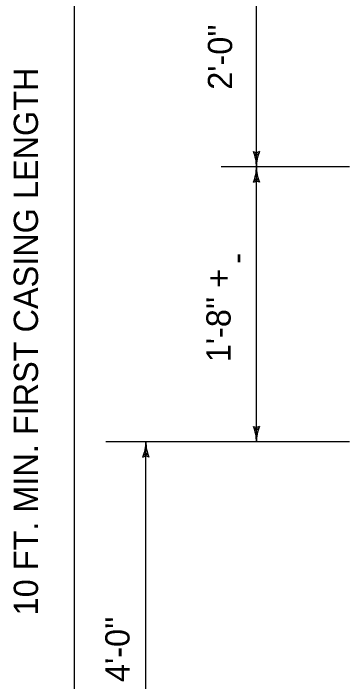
# Model space of a CAD drawing. Extents: x 1000 to 1157, y 1000 to 1095.
# Drawn here: x 1010.59 to 1012.219, y 1008.03 to 1011.337 of the extents above; entities that cross this region are included whole.
import ezdxf

# ---------------------------------------------------------------- set-up
doc = ezdxf.new("R2010")
doc.units = 0
doc.layers.add('Level 1', color=7, linetype='Continuous')
doc.layers.add('Level 16', color=7, linetype='Continuous')

msp = doc.modelspace()

# ---------------------------------------------------------------- linework, layer by layer
at = {"layer": 'Level 1'}
for p, q in [((1010.8929, 1007.2171), (1010.8929, 1014.7071)), ((1011.7926, 1010.5771), (1011.7926, 1011.9671)), ((1012.2527, 1010.5771), (1011.6181, 1010.5771)), ((1011.7926, 1009.2171), (1011.7926, 1010.5771)), ((1012.2527, 1009.2171), (1011.0472, 1009.2171)), ((1011.2457, 1007.2171), (1011.2457, 1009.2171))]:
    msp.add_line(p, q, dxfattribs=at)
at = {"layer": 'Level 16'}
for p, q in [((1011.7782, 1010.6529), (1011.7926, 1010.647)), ((1011.7843, 1010.6458), (1011.7895, 1010.6337)), ((1011.8069, 1010.6529), (1011.7925, 1010.647)), ((1011.8007, 1010.6458), (1011.7957, 1010.6337)), ((1011.7782, 1010.5012), (1011.7927, 1010.5072)), ((1011.7844, 1010.5084), (1011.7896, 1010.5205)), ((1011.807, 1010.5012), (1011.7926, 1010.5072)), ((1011.8008, 1010.5084), (1011.7957, 1010.5205)), ((1011.7782, 1009.2929), (1011.7926, 1009.287)), ((1011.7843, 1009.2858), (1011.7895, 1009.2737)), ((1011.8069, 1009.2929), (1011.7925, 1009.287)), ((1011.8007, 1009.2858), (1011.7957, 1009.2737)), ((1011.2314, 1009.1413), (1011.2458, 1009.1472)), ((1011.2376, 1009.1484), (1011.2428, 1009.1605)), ((1011.2602, 1009.1413), (1011.2457, 1009.1472)), ((1011.254, 1009.1484), (1011.2489, 1009.1605))]:
    msp.add_line(p, q, dxfattribs=at)
for centre, start, end in [((1011.5788, 1010.5758), 359.9869, 21.2101), ((1012.0063, 1010.5758), 158.7899, 180.0131), ((1011.5789, 1010.5784), 338.7899, 0.0131), ((1012.0064, 1010.5784), 179.9869, 201.2101), ((1011.5788, 1009.2158), 359.9869, 21.2101), ((1012.0063, 1009.2158), 158.7899, 180.0131), ((1011.032, 1009.2184), 338.7899, 0.0131), ((1011.4596, 1009.2184), 179.9869, 201.2101)]:
    msp.add_arc(centre, 0.2138, start, end, dxfattribs=at)

# ---------------------------------------------------------------- texts
at = {"layer": 'Level 1'}
for s, p in [("2'-0''", (1011.6723, 1010.9588)), ('10 FT. MIN. FIRST CASING LENGTH', (1010.7121, 1008.3582)), ('-', (1011.7527, 1010.098)), ("1'-8'' +", (1011.6647, 1009.6107)), ("4'-0''", (1011.1648, 1008.0285))]:
    msp.add_text(s, height=0.12, rotation=90, dxfattribs=at).set_placement(p)

doc.saveas('drawing.dxf')
